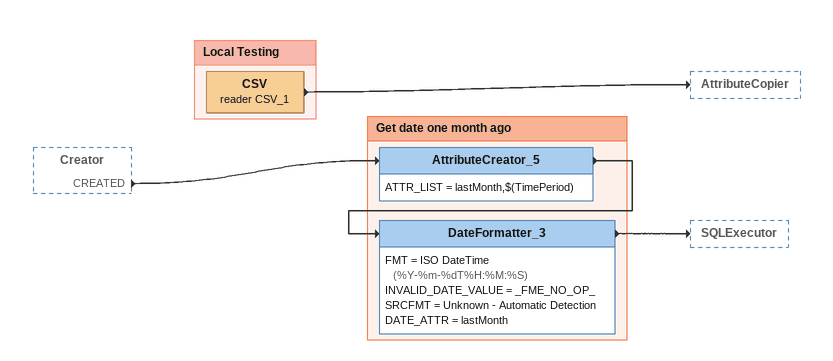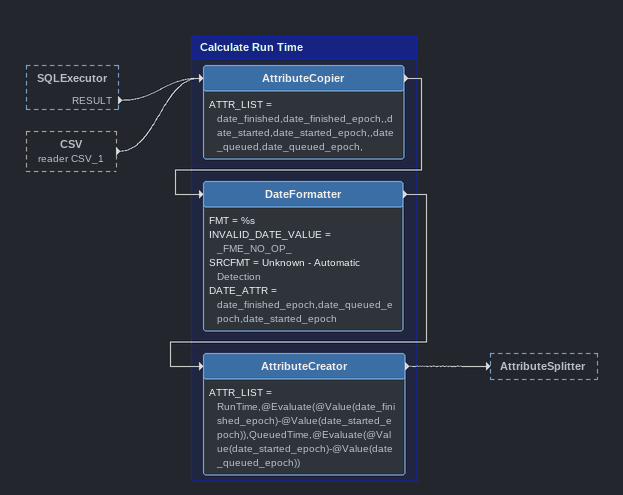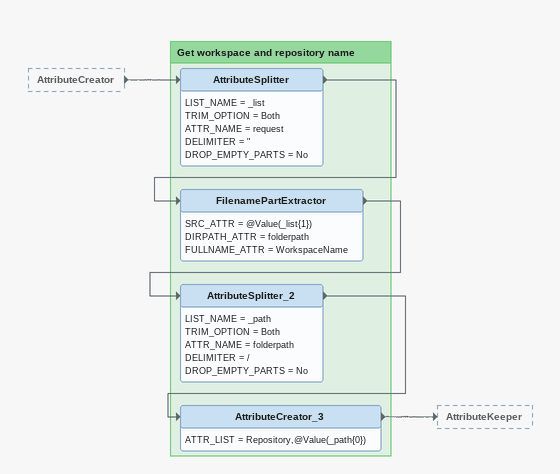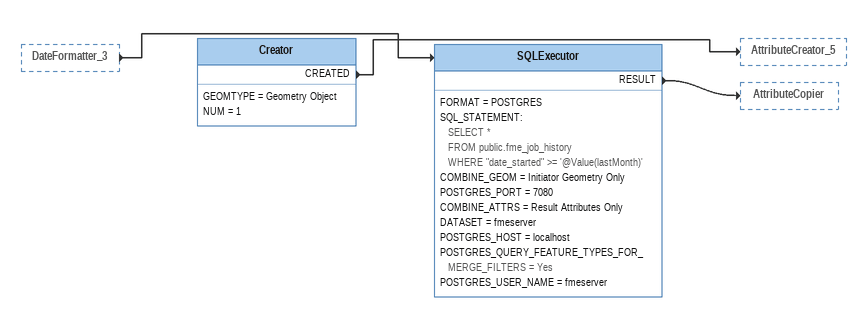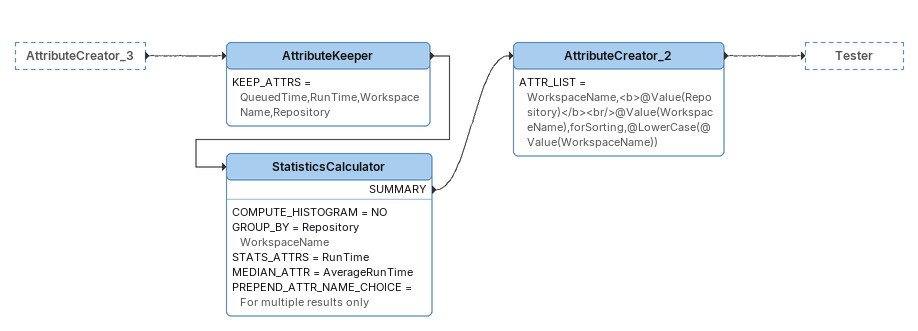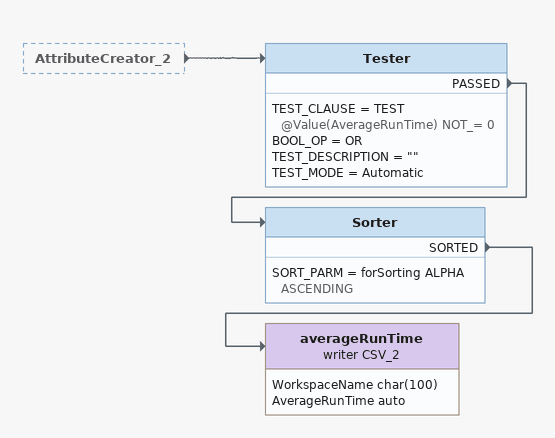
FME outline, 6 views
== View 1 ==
Creator [outside]
    CREATED -> AttributeCreator_5

Bookmark: Get date one month ago
AttributeCreator_5
    ATTR_LIST = lastMonth,$(TimePeriod)
    -> DateFormatter_3
DateFormatter_3
    FMT = ISO DateTime (%Y-%m-%dT%H:%M:%S)
    INVALID_DATE_VALUE = _FME_NO_OP_
    SRCFMT = Unknown - Automatic Detection
    DATE_ATTR = lastMonth
    -> SQLExecutor

Bookmark: Local Testing
CSV (reader CSV_1)
    -> AttributeCopier

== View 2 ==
SQLExecutor [outside]
    RESULT -> AttributeCopier
CSV (reader CSV_1) [outside]
    -> AttributeCopier

Bookmark: Calculate Run Time
AttributeCopier
    ATTR_LIST = date_finished,date_finished_epoch,,date_started,date_started_epoch,,date_queued,date_queued_epoch,
    -> DateFormatter
DateFormatter
    FMT = %s
    INVALID_DATE_VALUE = _FME_NO_OP_
    SRCFMT = Unknown - Automatic Detection
    DATE_ATTR = date_finished_epoch,date_queued_epoch,date_started_epoch
    -> AttributeCreator
AttributeCreator
    ATTR_LIST = RunTime,@Evaluate(@Value(date_finished_epoch)-@Value(date_started_epoch)),QueuedTime,@Evaluate(@Value(date_started_epoch)-@Value(date_queued_epoch))
    -> AttributeSplitter

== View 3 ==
AttributeCreator [outside]
    -> AttributeSplitter

Bookmark: Get workspace and repository name
AttributeSplitter
    LIST_NAME = _list
    TRIM_OPTION = Both
    ATTR_NAME = request
    DELIMITER = "
    DROP_EMPTY_PARTS = No
    -> FilenamePartExtractor
FilenamePartExtractor
    SRC_ATTR = @Value(_list{1})
    DIRPATH_ATTR = folderpath
    FULLNAME_ATTR = WorkspaceName
    -> AttributeSplitter_2
AttributeSplitter_2
    LIST_NAME = _path
    TRIM_OPTION = Both
    ATTR_NAME = folderpath
    DELIMITER = /
    DROP_EMPTY_PARTS = No
    -> AttributeCreator_3
AttributeCreator_3
    ATTR_LIST = Repository,@Value(_path{0})
    -> AttributeKeeper

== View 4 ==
DateFormatter_3 [outside]
    -> SQLExecutor
Creator
    GEOMTYPE = Geometry Object
    NUM = 1
    CREATED -> AttributeCreator_5
SQLExecutor
    FORMAT = POSTGRES
    SQL_STATEMENT:
      SELECT *
      FROM public.fme_job_history
      WHERE "date_started" >= '@Value(lastMonth)'
    COMBINE_GEOM = Initiator Geometry Only
    POSTGRES_PORT = 7080
    COMBINE_ATTRS = Result Attributes Only
    DATASET = fmeserver
    POSTGRES_HOST = localhost
    POSTGRES_QUERY_FEATURE_TYPES_FOR_MERGE_FILTERS = Yes
    POSTGRES_USER_NAME = fmeserver
    RESULT -> AttributeCopier

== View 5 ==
AttributeCreator_3 [outside]
    -> AttributeKeeper
AttributeKeeper
    KEEP_ATTRS = QueuedTime,RunTime,WorkspaceName,Repository
    -> StatisticsCalculator
StatisticsCalculator
    COMPUTE_HISTOGRAM = NO
    GROUP_BY = Repository WorkspaceName
    STATS_ATTRS = RunTime
    MEDIAN_ATTR = AverageRunTime
    PREPEND_ATTR_NAME_CHOICE = For multiple results only
    SUMMARY -> AttributeCreator_2
AttributeCreator_2
    ATTR_LIST = WorkspaceName,<b>@Value(Repository)</b><br/>@Value(WorkspaceName),forSorting,@LowerCase(@Value(WorkspaceName))
    -> Tester

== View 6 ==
AttributeCreator_2 [outside]
    -> Tester
Tester
    TEST_CLAUSE = TEST @Value(AverageRunTime) NOT_= 0
    BOOL_OP = OR
    TEST_DESCRIPTION = ""
    TEST_MODE = Automatic
    PASSED -> Sorter
Sorter
    SORT_PARM = forSorting ALPHA ASCENDING
    SORTED -> averageRunTime (writer CSV_2)
averageRunTime (writer CSV_2)
    attributes: WorkspaceName char(100), AverageRunTime auto
